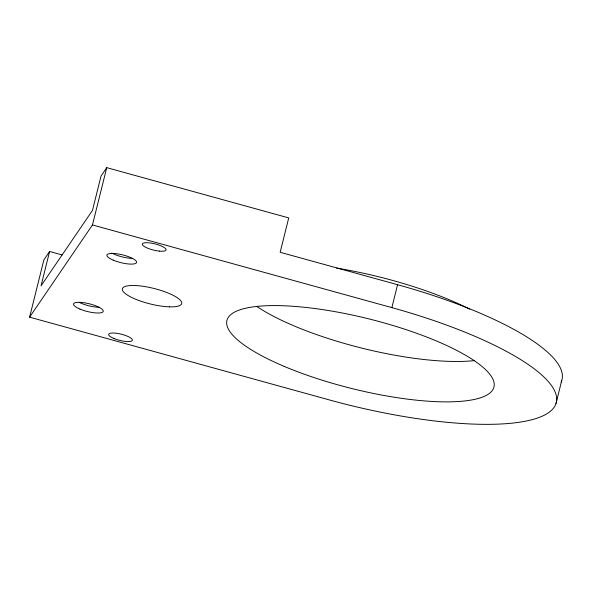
<?xml version="1.0" encoding="UTF-8"?>
<svg xmlns="http://www.w3.org/2000/svg" width="592" height="592" viewBox="0 0 592 592"><rect width="100%" height="100%" fill="white"/><g stroke="black" fill="none" stroke-linecap="round" stroke-linejoin="round"><path stroke-width="0.89" d="M29.6 317.157L92.463 224.953L391.86 307.625A201.842 52.577 14 0 1 554.156 407.222A201.842 52.577 14 0 1 328.997 399.829L29.6 317.157L43.889 259.858L49.602 251.474L62.027 254.908M49.602 251.474L41.033 285.855L92.463 210.412L101.04 176.031L106.752 167.654L288.733 217.908L280.164 252.281L397.58 284.708A201.842 52.577 14 0 1 561.135 382.069M92.463 224.953L106.752 167.654M391.86 307.625L397.58 284.708M556.021 403.441L561.734 380.523M336.611 268.124A143.738 37.444 14 0 1 469.7 309.157M474.451 360.602A137.618 35.853 14 0 1 256.832 306.478M99.441 307.285A15.288 3.981 14 0 1 79.269 302.379M132.778 258.386A15.288 3.981 14 0 1 111.821 253.058M169.416 306.848L165.427 306.597A30.584 7.97 14 0 1 127.028 294.831A30.584 7.97 14 0 1 133.4 285.485A30.584 7.97 14 0 1 173.138 295.297L176.15 296.969A30.584 7.97 14 0 1 169.416 306.848M159.544 251.141L155.999 250.631A12.232 3.189 14 0 1 142.443 243.734A12.232 3.189 14 0 1 159.625 245.317L162.63 246.62A12.232 3.189 14 0 1 159.544 251.141M113.953 338.498L111.207 337.166A12.232 3.189 14 0 1 117.542 333.422A12.232 3.189 14 0 1 132.245 340.541A12.232 3.189 14 0 1 113.953 338.498M284.219 366.396A137.618 35.853 14 0 0 493.787 387.627A137.618 35.853 14 0 0 303.274 307.167A137.618 35.853 14 0 0 284.219 366.396M113.264 260.169A15.288 3.981 14 0 0 136.552 262.53A15.288 3.981 14 0 0 115.381 253.591A15.288 3.981 14 0 0 113.264 260.169M79.927 309.068A15.288 3.981 14 0 0 103.215 311.429A15.288 3.981 14 0 0 82.044 302.49A15.288 3.981 14 0 0 79.927 309.068"/></g></svg>
